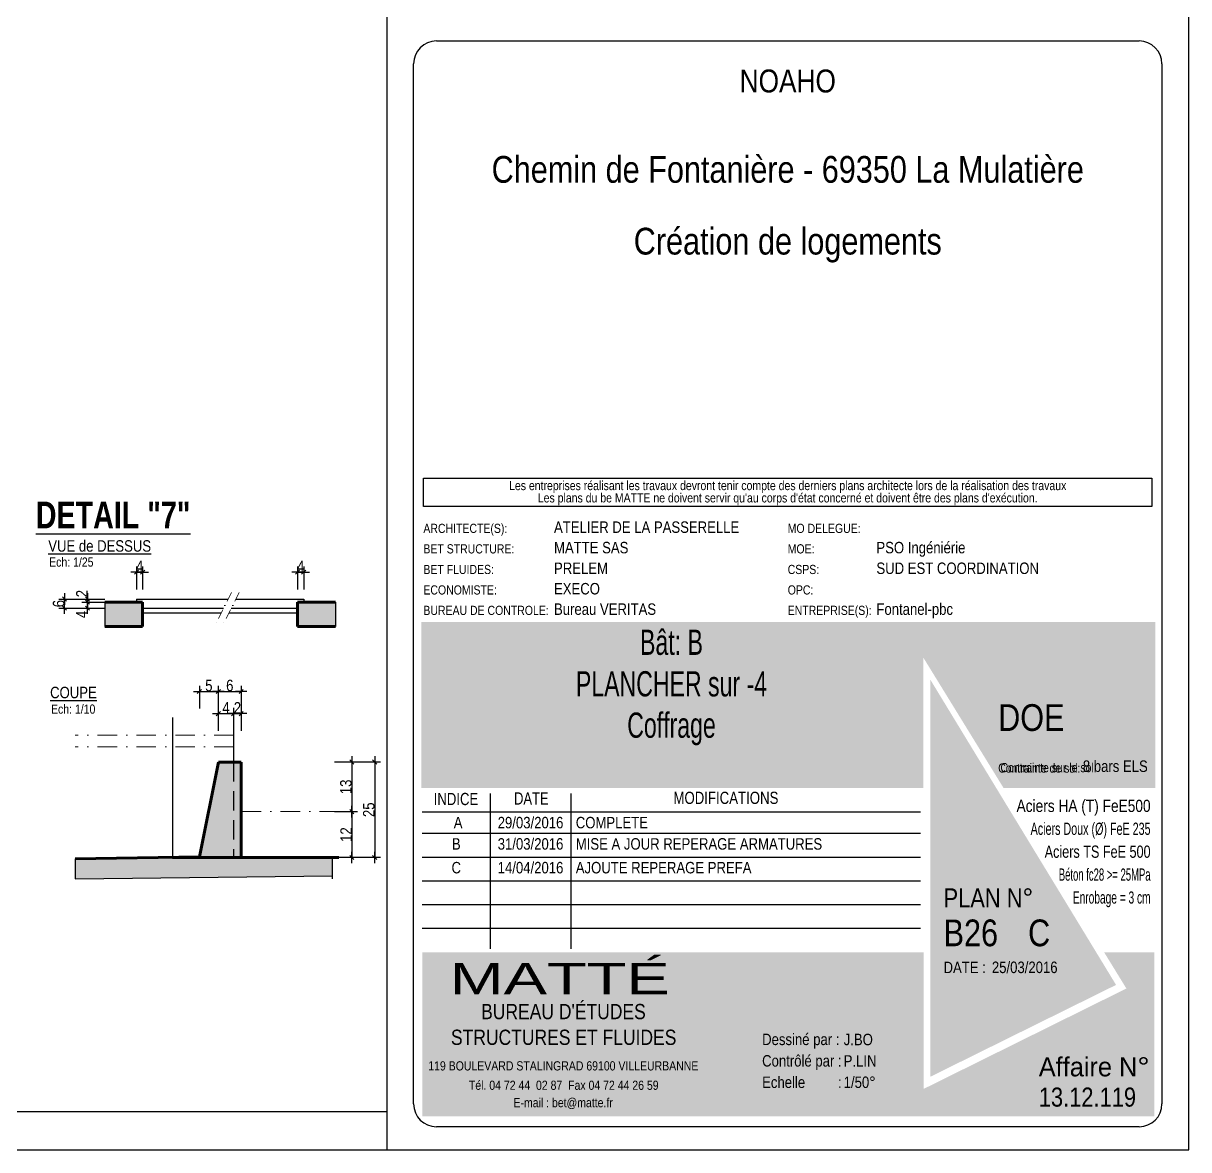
# Model space of a CAD drawing. Header units: millimetres. Extents: x 0 to 26991, y -21919 to -4.
# Drawn here: x 25464 to 26991, y -21919 to -20444 of the extents above; entities that cross this region are included whole.
import ezdxf
from ezdxf.enums import TextEntityAlignment as Align

# ---------------------------------------------------------------- set-up
doc = ezdxf.new("R2010")
doc.units = ezdxf.units.MM
doc.linetypes.add('CACHEX2', pattern=[19.05, 12.7, -6.35])
doc.linetypes.add('TIRETPTX2', pattern=[50.8, 25.4, -12.7, 0, -12.7])
for name, color, linetype in [('01-cartouche', 7, 'Continuous'), ('01-cartouche-cage A', 7, 'Continuous'), ('01_cote_gen', 4, 'Continuous'), ('01_linteaux', 2, 'Continuous'), ('01_poch_BN', 9, 'Continuous'), ('01_poch_murs', 253, 'Continuous'), ('01_texte', 230, 'Continuous'), ('AA_COTES', 2, 'Continuous')]:
    doc.layers.add(name, color=color, linetype=linetype)
doc.layers.add('01_murs_coup', color=5, linetype='Continuous', lineweight=60)
doc.layers.add('01_tram_axes', color=2, linetype='TIRETPTX2', lineweight=9)
doc.styles.add('ARIAL NA', font='ARIALN.TTF')
doc.styles.add('cartouche', font='ARIALN.TTF', dxfattribs={"width": 0.01})
doc.styles.add('impact', font='impact.ttf')
doc.styles.add('STYLE2', font='ARIALN.TTF')
doc.styles.add('stylemattecart', font='ARIALN.TTF')
doc.dimstyles.new('JB10', dxfattribs={"dimscale": 0.1, "dimtxt": 150, "dimasz": 15, "dimexe": 0.1, "dimexo": 0.1, "dimgap": 0.09, "dimtad": 1, "dimdec": 1, "dimlfac": 0.2, "dimdsep": 46, "dimtxsty": 'STYLE2', "dimblk1": 'BOND_G', "dimblk2": 'BOND_D', "dimsah": 1, "dimcen": 1.5, "dimdle": 0.01, "dimse1": 1, "dimse2": 1, "dimclrd": 4, "dimclre": 2, "dimclrt": 6, "dimazin": 2, "dimtfac": 2.333333, "dimtdec": 1, "dimtix": 1, "dimtmove": 2, "dimatfit": 3, "dimldrblk": 'BOND_G', "dimfxl": 1, "dimtolj": 1, "dimtzin": 0, "dimarcsym": 0})
doc.dimstyles.new('JB25', dxfattribs={"dimscale": 0.1, "dimtxt": 150, "dimasz": 15, "dimexe": 0.1, "dimexo": 0.1, "dimgap": 0.09, "dimtad": 1, "dimdec": 1, "dimlfac": 0.5, "dimdsep": 46, "dimtxsty": 'STYLE2', "dimblk1": 'BOND_G', "dimblk2": 'BOND_D', "dimsah": 1, "dimcen": 1.5, "dimdle": 0.01, "dimse1": 1, "dimse2": 1, "dimclrd": 4, "dimclre": 2, "dimclrt": 6, "dimazin": 2, "dimtfac": 2.333333, "dimtdec": 1, "dimtix": 1, "dimtmove": 2, "dimatfit": 3, "dimldrblk": 'BOND_G', "dimfxl": 1, "dimtolj": 1, "dimtzin": 0, "dimarcsym": 0})

# ---------------------------------------------------------------- blocks, each defined once
blk = doc.blocks.new('cartstruc')
at = {"layer": '01-cartouche-cage A', "linetype": 'Continuous'}
h = blk.add_hatch(color=9, dxfattribs=at)
h.dxf.hatch_style = 2
h.paths.add_polyline_path([(-43.6, 691.3), (-1004.8, 691.3), (-1004.8, 473.8), (-347.3, 473.8), (-347.3, 644.1), (-242.5, 473.8), (-43.6, 473.8)])
h.paths.add_polyline_path([(-951, 670.1), (-407.9, 670.1), (-407.9, 498.5), (-951, 498.5)], flags=24)
h.paths.add_polyline_path([(-223.9, 590.8), (-105, 590.8), (-105, 608.8), (-223.9, 608.8)], flags=24)
h.paths.add_polyline_path([(-224.7, 609.7), (-105.7, 609.7), (-105.7, 627.7), (-224.7, 627.7)], flags=24)
h.paths.add_polyline_path([(-226.3, 624.9), (-64.8, 624.9), (-64.8, 652.4), (-226.3, 652.4)], flags=24)
h.paths.add_polyline_path([(-226.3, 646.9), (-85, 646.9), (-85, 674.3), (-226.3, 674.3)], flags=24)
h = blk.add_hatch(color=1, dxfattribs=at)
h.dxf.hatch_style = 2
h.paths.add_polyline_path([(-338.4, 615.7), (-338.4, 95.5), (-95.1, 215.8)])
h.paths.add_polyline_path([(-318.9, 264.4), (-190.8, 265.4), (-191.1, 303.5), (-319.2, 302.5)], flags=24)
h.paths.add_polyline_path([(-326.5, 202.5), (-70.2, 203.9), (-70.5, 265.1), (-326.9, 263.8)], flags=9)
h = blk.add_hatch(color=8, dxfattribs=at)
h.dxf.hatch_style = 2
h.paths.add_polyline_path([(-45, 258.5), (-110.7, 258.5), (-81.6, 211.1), (-347.1, 79.6), (-347.1, 258.5), (-1003.4, 258.5), (-1003.4, 43.7), (-45, 43.7)])
h.paths.add_polyline_path([(-202.1, 89.1), (-60, 89.1), (-60, 127.9), (-202.1, 127.9)], flags=24)
h.paths.add_polyline_path([(-999.3, 201), (-637.8, 201), (-637.8, 47), (-999.3, 47)], flags=24)
h.paths.add_polyline_path([(-978.3, 193.3), (-435, 193.3), (-435, 254.8), (-978.3, 254.8)], flags=24)
h.paths.add_polyline_path([(-559.9, 135.5), (-504.8, 135.5), (-504.8, 166.4), (-559.9, 166.4)], flags=24)
h.paths.add_polyline_path([(-203.2, 50.3), (-56.6, 50.3), (-56.6, 88.6), (-203.2, 88.6)], flags=24)
h.paths.add_polyline_path([(-457.1, 55), (-402.4, 55), (-402.4, 85.9), (-457.1, 85.9)], flags=24)
h.paths.add_polyline_path([(-458.8, 92.7), (-404.1, 92.7), (-404.1, 123.6), (-458.8, 123.6)], flags=24)
h.paths.add_polyline_path([(-557.8, 55.3), (-498.9, 55.3), (-498.9, 86.2), (-557.8, 86.2)], flags=24)
h.paths.add_polyline_path([(-550.6, 93.7), (-498.3, 93.7), (-498.3, 124.6), (-550.6, 124.6)], flags=24)
h.paths.add_polyline_path([(-459.9, 172.5), (-408.3, 172.5), (-408.3, 203.4), (-459.9, 203.4)], flags=24)
h.paths.add_polyline_path([(-547.6, 175), (-500.7, 175), (-500.7, 205.9), (-547.6, 205.9)], flags=24)
h.paths.add_polyline_path([(-562.3, 213.8), (-499.3, 213.8), (-499.3, 244.7), (-562.3, 244.7)], flags=8)
h.paths.add_polyline_path([(-458.6, 213), (-411.3, 213), (-411.3, 243.9), (-458.6, 243.9)], flags=24)
h.paths.add_polyline_path([(-457.7, 133.4), (-405.4, 133.4), (-405.4, 164.4), (-457.7, 164.4)], flags=24)
for p, q in [((-1050, 1485), (-1050, 0)), ((0, 0), (0, 1485)), ((-1050, 0), (0, 0))]:
    blk.add_line(p, q, dxfattribs=at)
at = {"layer": '01-cartouche-cage A', "color": 7, "linetype": 'Continuous'}
for p, q in [((-985, 1452), (-65, 1452)), ((-1015, 60), (-1015, 1422)), ((-35, 1422), (-35, 292.1)), ((-35, 292.1), (-35, 60)), ((-65, 30), (-985, 30))]:
    blk.add_line(p, q, dxfattribs=at)
at = {"layer": '01-cartouche-cage A', "color": 7}
for p, q in [((-1002.2, 879.3), (-48.1, 879.3)), ((-1002.2, 842.3), (-1002.2, 879.3)), ((-48.1, 879.3), (-48.1, 842.3)), ((-48.1, 842.3), (-1002.2, 842.3))]:
    blk.add_line(p, q, dxfattribs=at)
at = {"layer": '01-cartouche-cage A', "color": 8}
for p, q in [((-914.7, 466.6), (-914.7, 263.2)), ((-809.1, 466.6), (-809.1, 263.2)), ((-1003.6, 442.3), (-351, 442.3)), ((-1003.6, 414.4), (-351, 414.4)), ((-1003.6, 383.3), (-351, 383.3)), ((-1003.6, 352.2), (-351, 352.2)), ((-1003.6, 321.1), (-351, 321.1)), ((-1003.6, 290), (-351, 290))]:
    blk.add_line(p, q, dxfattribs=at)
at = {"layer": '01-cartouche-cage A', "color": 7, "linetype": 'Continuous'}
for centre, start, end in [((-985, 1422), 90, 180), ((-65, 1422), 0, 90), ((-985, 60), 180, 270), ((-65, 60), 270, 0)]:
    blk.add_arc(centre, 30, start, end, dxfattribs=at)
at = {"layer": '01-cartouche-cage A', "color": 7, "style": 'stylemattecart'}
for s, p in [('Les entreprises réalisant les travaux devront tenir compte des derniers plans architecte lors de la réalisation des travaux', (-525.1, 869.8)), ("Les plans du be MATTE ne doivent servir qu'au corps d'état concerné et doivent être des plans d'exécution.", (-525.1, 853.7))]:
    blk.add_text(s, height=12, dxfattribs=at).set_placement(p, align=Align.MIDDLE_CENTER)
at = {"layer": '01-cartouche-cage A', "color": 8, "style": 'cartouche'}
for s, p in [('ARCHITECTE(S):', (-1002.2, 807.7)), ('MO DELEGUE:', (-525.1, 807.7)), ('BET STRUCTURE:', (-1002.2, 780.9)), ('MOE:', (-525.1, 780.9)), ('BET FLUIDES:', (-1002.2, 753.9)), ('CSPS:', (-525.1, 753.9)), ('ECONOMISTE:', (-1002.2, 727.1)), ('OPC:', (-525.1, 727.1)), ('BUREAU DE CONTROLE:', (-1002.2, 700.3)), ('ENTREPRISE(S):', (-525.1, 700.3))]:
    blk.add_text(s, height=12, dxfattribs=at).set_placement(p)
at = {"layer": '01-cartouche-cage A', "color": 7, "style": 'stylemattecart'}
for s, height, p in [('Contrainte de sol:', 12, (-249.5, 493.8)), ('Contrainte sur le sol:', 12, (-246.5, 494.4)), ('Dessiné par :', 15, (-558.6, 137)), ('Contrôlé par :', 15, (-558.6, 108.9)), ('119 BOULEVARD STALINGRAD 69100 VILLEURBANNE', 12, (-995.8, 103.8)), ('Echelle         :', 15, (-558.6, 80.8)), ('Tél. 04 72 44  02 87  Fax 04 72 44 26 59', 12, (-942.6, 78.4)), ('E-mail : bet@matte.fr', 12, (-884.2, 55.6))]:
    blk.add_text(s, height=height, dxfattribs=at).set_placement(p)
for s, height, width, p, p2 in [('INDICE', 16, 0.941138, (-988.7, 451.3), (-930.3, 451.3)), ('DATE', 16, 0.922192, (-883.4, 452), (-838.3, 452)), ('MODIFICATIONS', 16, 0.943218, (-674.7, 452.8), (-537.3, 452.8)), ('Aciers HA (T) FeE500', 16, 0.978863, (-225.4, 442.3), (-49.9, 442.3)), ('Aciers Doux (Ø) FeE 235', 16, 0.76709, (-207, 412.3), (-49.9, 412.3)), ('Aciers TS FeE 500', 16, 0.901377, (-188.6, 382.3), (-49.9, 382.3)), ('Béton fc28 >= 25MPa', 16, 0.678142, (-170.1, 352.3), (-49.9, 352.3)), ('Enrobage = 3 cm', 16, 0.726904, (-151.7, 322.3), (-49.9, 322.3)), ('Affaire N°', 25, 1.15762, (-196.3, 96), (-51.1, 96))]:
    blk.add_text(s, height=height, dxfattribs=dict(at, width=width)).set_placement(p, p2, align=Align.FIT)
at = {"layer": '01-cartouche-cage A', "color": 255, "style": 'stylemattecart'}
for s, height, p in [('PLAN N°', 25, (-321, 317.2)), ('DATE :', 15, (-321, 231.2)), ("BUREAU D'ÉTUDES", 20, (-926.6, 170.9)), ('STRUCTURES ET FLUIDES', 20, (-966.1, 137.2))]:
    blk.add_text(s, height=height, dxfattribs=at).set_placement(p)
at = {"layer": '01-cartouche-cage A', "color": 255, "style": 'stylemattecart', "width": 1.812358}
blk.add_text('MATTÉ', height=41, dxfattribs=at).set_placement((-968, 203.6), (-679.6, 203.6), align=Align.FIT)
at = {"layer": '01-cartouche-cage A', "color": 7, "style": 'stylemattecart'}
for tag, height, p in [('NOMCLIENT', 30, (-525, 1399.6)), ('ADRESSE1CLIENT', 25, (-525, 1326.7)), ('ADRESSE2CLIENT', 25, (-525, 1283.9)), ('NOMAFFAIRE1', 45, (-525.1, 1189.8)), ('NOMAFFAIRE2', 45, (-525.1, 1110.4)), ('NOMAFFAIRE3', 45, (-525.1, 1031.7)), ('ADRESSE1AFFAIRE', 20, (-525.1, 943.3)), ('ADRESSE2AFFAIRE', 20, (-525.1, 909.2)), ('INDICE-A', 15, (-959.1, 428.4)), ('DATE-A', 15, (-861.9, 428.4)), ('INDICE-B', 15, (-959.1, 400.5)), ('DATE-B', 15, (-861.9, 400.5)), ('INDICE-C', 15, (-959.1, 369.4)), ('DATE-C', 15, (-861.9, 369.4)), ('INDICE-D', 15, (-959.1, 338.3)), ('DATE-D', 15, (-861.9, 338.3)), ('INDICE-E', 15, (-959.1, 307.2)), ('DATE-E', 15, (-861.9, 307.2)), ('INDICE-F', 15, (-959.1, 276.1)), ('DATE-F', 15, (-861.9, 276.1))]:
    blk.add_attdef(tag, text='', height=height, dxfattribs=at).set_placement(p, align=Align.MIDDLE_CENTER)
for tag, height, p in [('NOMARCHI', 15, (-831.1, 803.3)), ('MODEL', 15, (-408.9, 803.3)), ('BETSTRUCTURE', 15, (-831.1, 776.5)), ('MOE', 15, (-408.9, 776.5)), ('BETFLUIDES', 15, (-831.1, 749.5)), ('CSPS', 15, (-408.9, 749.5)), ('ECONOMISTE', 15, (-831.1, 722.7)), ('OPC', 15, (-408.9, 722.7)), ('BDC', 15, (-831.1, 695.9)), ('NOMENTREPRISE', 15, (-408.9, 695.9)), ('NUMBAT', 27, (-249.5, 614.7)), ('PHASE', 35, (-249.5, 537.9)), ('CONT-SOL', 12, (-138.6, 490.2)), ('NOMDESS', 15, (-451.8, 132.3)), ('NOMING', 15, (-451.8, 104.3)), ('ECH', 15, (-451.8, 76.3)), ('NUMAFF', 25, (-196.3, 48.9))]:
    blk.add_attdef(tag, text='', height=height, dxfattribs=at).set_placement(p, align=Align.BOTTOM_LEFT)
at = {"layer": '01-cartouche-cage A', "color": 7, "style": 'stylemattecart', "width": 0.8}
for tag, p in [('TITRTEPLAN1', (-677.3, 664.6)), ('TITRTEPLAN2', (-677.3, 610.2)), ('TITRTEPLAN3', (-677.3, 556)), ('TITRTEPLAN4', (-677.3, 501.4))]:
    blk.add_attdef(tag, text='', height=33, dxfattribs=at).set_placement(p, align=Align.MIDDLE_CENTER)
at = {"layer": '01-cartouche-cage A', "color": 7, "style": 'stylemattecart'}
for tag, p in [('MODIF-A', (-802.6, 428.4)), ('MODIF-B', (-802.6, 400.5)), ('MODIF-C', (-802.6, 369.4)), ('MODIF-D', (-802.6, 338.3)), ('MODIF-E', (-802.6, 307.2)), ('MODIF-F', (-802.6, 276.1))]:
    blk.add_attdef(tag, text='', height=15, dxfattribs=at).set_placement(p, align=Align.MIDDLE_LEFT)
at = {"layer": '01-cartouche-cage A', "color": 255, "style": 'stylemattecart'}
for tag, height, p in [('N°P', 35, (-321, 256)), ('IP', 35, (-210.3, 256)), ('DATEPLAN', 15, (-257.7, 226.8))]:
    blk.add_attdef(tag, text='', height=height, dxfattribs=at).set_placement(p, align=Align.BOTTOM_LEFT)
blk = doc.blocks.new('BOND_G')
at = {"layer": 'AA_COTES', "color": 0}
for p, q in [((0, -5), (0, 15)), ((5, 0), (-5, 0)), ((1.8, 1.8), (-1.8, -1.8))]:
    blk.add_line(p, q, dxfattribs=at)
blk = doc.blocks.new('BOND_D')
at = {"layer": 'AA_COTES', "color": 0}
for p, q in [((5, 0), (-5, 0)), ((-1.8, -1.8), (1.8, 1.8)), ((0, 5), (0, -15))]:
    blk.add_line(p, q, dxfattribs=at)
blk = doc.blocks.new('*D3630')
at = {"layer": '01_cote_gen', "color": 4, "lineweight": -2, "transparency": 16777216}
blk.add_line((25721.3, -21318.8), (25748.3, -21318.8), dxfattribs=at)
at = {"layer": 'Defpoints', "color": 0, "transparency": 16777216}
for p in [(25749.8, -21318.8), (25719.8, -21411.3), (25749.8, -21411.3)]:
    blk.add_point(p, dxfattribs=at)
at = {"layer": '01_cote_gen', "color": 4, "lineweight": -2, "transparency": 16777216, "xscale": 1.5, "yscale": 1.5, "zscale": 1.5, "rotation": 180}
blk.add_blockref('BOND_G', (25719.8, -21318.8), dxfattribs=at)
at = {"layer": '01_cote_gen', "color": 4, "lineweight": -2, "transparency": 16777216, "xscale": 1.5, "yscale": 1.5, "zscale": 1.5}
blk.add_blockref('BOND_D', (25749.8, -21318.8), dxfattribs=at)
at = {"layer": '01_cote_gen', "color": 6, "transparency": 16777216, "insert": (25734.8, -21311.1), "char_height": 15, "attachment_point": 5, "style": 'STYLE2'}
blk.add_mtext('\\A1;6', dxfattribs=at)
blk = doc.blocks.new('*D3631')
at = {"layer": '01_cote_gen', "color": 4, "lineweight": -2, "transparency": 16777216}
blk.add_line((25721.3, -21347.9), (25738.3, -21347.9), dxfattribs=at)
at = {"layer": 'Defpoints', "color": 0, "transparency": 16777216}
for p in [(25719.8, -21341.3), (25739.8, -21347.9), (25739.8, -21352.9)]:
    blk.add_point(p, dxfattribs=at)
at = {"layer": '01_cote_gen', "color": 4, "lineweight": -2, "transparency": 16777216, "xscale": 1.5, "yscale": 1.5, "zscale": 1.5, "rotation": 180}
blk.add_blockref('BOND_G', (25719.8, -21347.9), dxfattribs=at)
at = {"layer": '01_cote_gen', "color": 4, "lineweight": -2, "transparency": 16777216, "xscale": 1.5, "yscale": 1.5, "zscale": 1.5}
blk.add_blockref('BOND_D', (25739.8, -21347.9), dxfattribs=at)
at = {"layer": '01_cote_gen', "color": 6, "transparency": 16777216, "insert": (25729.8, -21340.3), "char_height": 15, "attachment_point": 5, "style": 'STYLE2'}
blk.add_mtext('\\A1;4', dxfattribs=at)
blk = doc.blocks.new('*D3626')
at = {"layer": '01_cote_gen', "color": 4, "lineweight": -2, "transparency": 16777216}
blk.add_line((25741.3, -21347.9), (25748.3, -21347.9), dxfattribs=at)
at = {"layer": 'Defpoints', "color": 0, "transparency": 16777216}
for p in [(25749.8, -21344), (25749.8, -21347.9), (25739.8, -21358)]:
    blk.add_point(p, dxfattribs=at)
at = {"layer": '01_cote_gen', "color": 4, "lineweight": -2, "transparency": 16777216, "xscale": 1.5, "yscale": 1.5, "zscale": 1.5, "rotation": 180}
blk.add_blockref('BOND_G', (25739.8, -21347.9), dxfattribs=at)
at = {"layer": '01_cote_gen', "color": 4, "lineweight": -2, "transparency": 16777216, "xscale": 1.5, "yscale": 1.5, "zscale": 1.5}
blk.add_blockref('BOND_D', (25749.8, -21347.9), dxfattribs=at)
at = {"layer": '01_cote_gen', "color": 6, "transparency": 16777216, "insert": (25744.8, -21340.3), "char_height": 15, "attachment_point": 5, "style": 'STYLE2'}
blk.add_mtext('\\A1;2', dxfattribs=at)
blk = doc.blocks.new('*D3632')
at = {"layer": '01_cote_gen', "color": 4, "lineweight": -2, "transparency": 16777216}
blk.add_line((25894.6, -21477.8), (25894.6, -21534.8), dxfattribs=at)
at = {"layer": 'Defpoints', "color": 0, "transparency": 16777216}
for p in [(25749.8, -21476.3), (25768.7, -21536.3), (25894.6, -21536.3)]:
    blk.add_point(p, dxfattribs=at)
at = {"layer": '01_cote_gen', "color": 4, "lineweight": -2, "transparency": 16777216, "xscale": 1.5, "yscale": 1.5, "zscale": 1.5}
for name, p, rotation in [('BOND_G', (25894.6, -21476.3), 90), ('BOND_D', (25894.6, -21536.3), 270)]:
    blk.add_blockref(name, p, dxfattribs=dict(at, rotation=rotation))
at = {"layer": '01_cote_gen', "color": 6, "transparency": 16777216, "insert": (25887.1, -21506.3), "char_height": 15, "attachment_point": 5, "rotation": 90, "style": 'STYLE2'}
blk.add_mtext('\\A1;12', dxfattribs=at)
blk = doc.blocks.new('*D3633')
at = {"layer": '01_cote_gen', "color": 4, "lineweight": -2, "transparency": 16777216}
blk.add_line((25696.5, -21318.8), (25718.3, -21318.8), dxfattribs=at)
at = {"layer": 'Defpoints', "color": 0, "transparency": 16777216}
for p in [(25719.8, -21318.8), (25719.8, -21411.3), (25695, -21535.6)]:
    blk.add_point(p, dxfattribs=at)
at = {"layer": '01_cote_gen', "color": 4, "lineweight": -2, "transparency": 16777216, "xscale": 1.5, "yscale": 1.5, "zscale": 1.5, "rotation": 180}
blk.add_blockref('BOND_G', (25695, -21318.8), dxfattribs=at)
at = {"layer": '01_cote_gen', "color": 4, "lineweight": -2, "transparency": 16777216, "xscale": 1.5, "yscale": 1.5, "zscale": 1.5}
blk.add_blockref('BOND_D', (25719.8, -21318.8), dxfattribs=at)
at = {"layer": '01_cote_gen', "color": 6, "transparency": 16777216, "insert": (25707.4, -21311.2), "char_height": 15, "attachment_point": 5, "style": 'STYLE2'}
blk.add_mtext('\\A1;5', dxfattribs=at)
blk = doc.blocks.new('*D3634')
at = {"layer": '01_cote_gen', "color": 4, "lineweight": -2, "transparency": 16777216}
blk.add_line((25548.6, -21208.3), (25548.6, -21203.3), dxfattribs=at)
at = {"layer": 'Defpoints', "color": 0, "transparency": 16777216}
for p in [(25548.6, -21201.8), (25620.7, -21201.8), (25636.5, -21209.8)]:
    blk.add_point(p, dxfattribs=at)
at = {"layer": '01_cote_gen', "color": 4, "lineweight": -2, "transparency": 16777216, "xscale": 1.5, "yscale": 1.5, "zscale": 1.5}
for name, p, rotation in [('BOND_D', (25548.6, -21201.8), 90), ('BOND_G', (25548.6, -21209.8), 270)]:
    blk.add_blockref(name, p, dxfattribs=dict(at, rotation=rotation))
at = {"layer": '01_cote_gen', "color": 6, "transparency": 16777216, "insert": (25541.1, -21218), "char_height": 15, "attachment_point": 5, "rotation": 90, "style": 'STYLE2'}
blk.add_mtext('\\A1;4', dxfattribs=at)
blk = doc.blocks.new('*D3627')
at = {"layer": '01_cote_gen', "color": 4, "lineweight": -2, "transparency": 16777216}
blk.add_line((25518.4, -21208.3), (25518.4, -21199.3), dxfattribs=at)
at = {"layer": 'Defpoints', "color": 0, "transparency": 16777216}
for p in [(25518.4, -21197.8), (25560.3, -21209.8), (25561.1, -21197.8)]:
    blk.add_point(p, dxfattribs=at)
at = {"layer": '01_cote_gen', "color": 4, "lineweight": -2, "transparency": 16777216, "xscale": 1.5, "yscale": 1.5, "zscale": 1.5}
for name, p, rotation in [('BOND_D', (25518.4, -21197.8), 90), ('BOND_G', (25518.4, -21209.8), 270)]:
    blk.add_blockref(name, p, dxfattribs=dict(at, rotation=rotation))
at = {"layer": '01_cote_gen', "color": 6, "transparency": 16777216, "insert": (25510.7, -21203.8), "char_height": 15, "attachment_point": 5, "rotation": 90, "style": 'STYLE2'}
blk.add_mtext('\\A1;6', dxfattribs=at)
blk = doc.blocks.new('*D3628')
at = {"layer": '01_cote_gen', "color": 4, "lineweight": -2, "transparency": 16777216}
blk.add_line((25548.6, -21200.3), (25548.6, -21199.3), dxfattribs=at)
at = {"layer": 'Defpoints', "color": 0, "transparency": 16777216}
for p in [(25540.9, -21197.8), (25541.1, -21201.8), (25548.6, -21197.8)]:
    blk.add_point(p, dxfattribs=at)
at = {"layer": '01_cote_gen', "color": 4, "lineweight": -2, "transparency": 16777216, "xscale": 1.5, "yscale": 1.5, "zscale": 1.5}
for name, p, rotation in [('BOND_D', (25548.6, -21197.8), 90), ('BOND_G', (25548.6, -21201.8), 270)]:
    blk.add_blockref(name, p, dxfattribs=dict(at, rotation=rotation))
at = {"layer": '01_cote_gen', "color": 6, "transparency": 16777216, "insert": (25541.1, -21190.7), "char_height": 15, "attachment_point": 5, "rotation": 90, "style": 'STYLE2'}
blk.add_mtext('\\A1;2', dxfattribs=at)
blk = doc.blocks.new('*D3635')
at = {"layer": '01_cote_gen', "color": 4, "lineweight": -2, "transparency": 16777216}
for p, q in [((25611.2, -21162.7), (25609.7, -21162.7)), ((25620.7, -21162.7), (25612.7, -21162.7)), ((25622.2, -21162.7), (25623.7, -21162.7))]:
    blk.add_line(p, q, dxfattribs=at)
at = {"layer": 'Defpoints', "color": 0, "transparency": 16777216}
for p in [(25612.7, -21162.7), (25612.7, -21197.8), (25620.7, -21201.8)]:
    blk.add_point(p, dxfattribs=at)
at = {"layer": '01_cote_gen', "color": 4, "lineweight": -2, "transparency": 16777216, "xscale": 1.5, "yscale": 1.5, "zscale": 1.5}
blk.add_blockref('BOND_D', (25612.7, -21162.7), dxfattribs=at)
at = {"layer": '01_cote_gen', "color": 4, "lineweight": -2, "transparency": 16777216, "xscale": 1.5, "yscale": 1.5, "zscale": 1.5, "rotation": 180}
blk.add_blockref('BOND_G', (25620.7, -21162.7), dxfattribs=at)
at = {"layer": '01_cote_gen', "color": 6, "transparency": 16777216, "insert": (25616.7, -21155.2), "char_height": 15, "attachment_point": 5, "style": 'STYLE2'}
blk.add_mtext('\\A1;4', dxfattribs=at)
blk = doc.blocks.new('*D3636')
at = {"layer": '01_cote_gen', "color": 4, "lineweight": -2, "transparency": 16777216}
for p, q in [((25822.1, -21162.7), (25820.6, -21162.7)), ((25831.6, -21162.7), (25823.6, -21162.7)), ((25833.1, -21162.7), (25834.6, -21162.7))]:
    blk.add_line(p, q, dxfattribs=at)
at = {"layer": 'Defpoints', "color": 0, "transparency": 16777216}
for p in [(25823.6, -21162.7), (25823.6, -21201.8), (25831.6, -21201.8)]:
    blk.add_point(p, dxfattribs=at)
at = {"layer": '01_cote_gen', "color": 4, "lineweight": -2, "transparency": 16777216, "xscale": 1.5, "yscale": 1.5, "zscale": 1.5}
blk.add_blockref('BOND_D', (25823.6, -21162.7), dxfattribs=at)
at = {"layer": '01_cote_gen', "color": 4, "lineweight": -2, "transparency": 16777216, "xscale": 1.5, "yscale": 1.5, "zscale": 1.5, "rotation": 180}
blk.add_blockref('BOND_G', (25831.6, -21162.7), dxfattribs=at)
at = {"layer": '01_cote_gen', "color": 6, "transparency": 16777216, "insert": (25827.6, -21155.2), "char_height": 15, "attachment_point": 5, "style": 'STYLE2'}
blk.add_mtext('\\A1;4', dxfattribs=at)
blk = doc.blocks.new('*D3637')
at = {"layer": '01_cote_gen', "color": 4, "lineweight": -2, "transparency": 16777216}
blk.add_line((25894.6, -21412.8), (25894.6, -21474.8), dxfattribs=at)
at = {"layer": 'Defpoints', "color": 0, "transparency": 16777216}
for p in [(25749.8, -21411.3), (25786.4, -21476.3), (25894.6, -21476.3)]:
    blk.add_point(p, dxfattribs=at)
at = {"layer": '01_cote_gen', "color": 4, "lineweight": -2, "transparency": 16777216, "xscale": 1.5, "yscale": 1.5, "zscale": 1.5}
for name, p, rotation in [('BOND_G', (25894.6, -21411.3), 90), ('BOND_D', (25894.6, -21476.3), 270)]:
    blk.add_blockref(name, p, dxfattribs=dict(at, rotation=rotation))
at = {"layer": '01_cote_gen', "color": 6, "transparency": 16777216, "insert": (25886.9, -21443.8), "char_height": 15, "attachment_point": 5, "rotation": 90, "style": 'STYLE2'}
blk.add_mtext('\\A1;13', dxfattribs=at)
blk = doc.blocks.new('*D3629')
at = {"layer": '01_cote_gen', "color": 4, "lineweight": -2, "transparency": 16777216}
blk.add_line((25924.6, -21412.8), (25924.6, -21534.8), dxfattribs=at)
at = {"layer": 'Defpoints', "color": 0, "transparency": 16777216}
for p in [(25902.1, -21411.3), (25902.1, -21536.3), (25924.6, -21536.3)]:
    blk.add_point(p, dxfattribs=at)
at = {"layer": '01_cote_gen', "color": 4, "lineweight": -2, "transparency": 16777216, "xscale": 1.5, "yscale": 1.5, "zscale": 1.5}
for name, p, rotation in [('BOND_G', (25924.6, -21411.3), 90), ('BOND_D', (25924.6, -21536.3), 270)]:
    blk.add_blockref(name, p, dxfattribs=dict(at, rotation=rotation))
at = {"layer": '01_cote_gen', "color": 6, "transparency": 16777216, "insert": (25916.9, -21473.8), "char_height": 15, "attachment_point": 5, "rotation": 90, "style": 'STYLE2'}
blk.add_mtext('\\A1;25', dxfattribs=at)

msp = doc.modelspace()

# ---------------------------------------------------------------- hatches: boundary and pattern name
at = {"layer": '01_poch_BN'}
h = msp.add_hatch(color=256, dxfattribs=at)
h.dxf.hatch_style = 1
h.paths.add_polyline_path([(25620.69, -21201.78), (25571.17, -21201.78), (25571.17, -21233.78), (25620.69, -21233.78)])
h.paths.add_polyline_path([(25873.09, -21201.78), (25823.57, -21201.78), (25823.57, -21233.78), (25873.09, -21233.78)])
at = {"layer": '01_poch_BN', "ltscale": 0.1}
h = msp.add_hatch(color=256, dxfattribs=at)
h.dxf.hatch_style = 1
h.paths.add_polyline_path([(25739.84, -21411.25), (25719.84, -21411.25), (25694.98, -21535.55), (25659.84, -21536.11), (25659.84, -21536.25), (25739.84, -21536.25)])
h.paths.add_polyline_path([(25749.84, -21411.25), (25739.84, -21411.25), (25739.84, -21536.25), (25749.84, -21536.25)])
h.paths.add_polyline_path([(25869.46, -21536.25), (25749.84, -21536.25), (25739.84, -21536.25), (25659.84, -21536.25), (25659.84, -21536.11), (25532.48, -21538.13), (25532.48, -21564.03), (25869.46, -21560.27)])

# ---------------------------------------------------------------- linework, layer by layer
at = {"layer": '01_cote_gen', "color": 5, "ltscale": 0.1}
msp.add_line((21100.52, -21868.97), (25940.52, -21868.97), dxfattribs=at)
at = {"layer": '01_cote_gen', "ltscale": 0.1}
msp.add_line((21050.52, -21918.97), (25940.52, -21918.97), dxfattribs=at)
at = {"layer": '01_linteaux'}
for p, q in [((25612.69, -21197.78), (25732.63, -21197.78)), ((25612.69, -21197.78), (25612.69, -21201.78)), ((25620.69, -21209.78), (25726.57, -21209.78)), ((25736.71, -21209.78), (25823.57, -21209.78)), ((25742.78, -21197.78), (25831.57, -21197.78)), ((25831.57, -21197.78), (25831.57, -21201.78)), ((25620.69, -21215.78), (25723.53, -21215.78)), ((25733.68, -21215.78), (25823.57, -21215.78)), ((25659.84, -21352.89), (25659.84, -21536.25)), ((25739.84, -21352.89), (25739.84, -21411.25)), ((25749.84, -21536.25), (25739.84, -21536.25))]:
    msp.add_line(p, q, dxfattribs=at)
at = {"layer": '01_linteaux', "linetype": 'CACHEX2', "ltscale": 2}
msp.add_line((25739.84, -21411.25), (25739.84, -21536.25), dxfattribs=at)
at = {"layer": '01_murs_coup'}
for p, q in [((25620.69, -21201.78), (25571.17, -21201.78)), ((25620.69, -21201.78), (25620.69, -21233.78)), ((25823.57, -21201.78), (25823.57, -21233.78)), ((25873.09, -21201.78), (25823.57, -21201.78)), ((25620.69, -21233.78), (25571.17, -21233.78)), ((25873.09, -21233.78), (25823.57, -21233.78)), ((25719.84, -21411.25), (25694.98, -21535.55)), ((25749.84, -21411.25), (25719.84, -21411.25)), ((25749.84, -21411.25), (25749.84, -21536.25)), ((25694.98, -21535.55), (25532.48, -21538.13)), ((25877.65, -21536.25), (25659.84, -21536.25)), ((25877.65, -21536.25), (25749.84, -21536.25))]:
    msp.add_line(p, q, dxfattribs=at)
at = {"layer": '01_poch_BN'}
for p, q in [((25873.09, -21201.78), (25873.09, -21233.78)), ((25532.48, -21538.13), (25532.48, -21564.03)), ((25869.46, -21564.03), (25869.46, -21536.25))]:
    msp.add_line(p, q, dxfattribs=at)
at = {"layer": '01_poch_BN', "ltscale": 0.1}
msp.add_line((25532.48, -21564.03), (25869.46, -21560.27), dxfattribs=at)
at = {"layer": '01_poch_murs'}
msp.add_line((25571.17, -21201.78), (25571.17, -21233.78), dxfattribs=at)
at = {"layer": '01_tram_axes', "ltscale": 0.5}
for p, q in [((25737.05, -21189.06), (25715.71, -21231.26)), ((25747.19, -21189.06), (25725.85, -21231.26))]:
    msp.add_line(p, q, dxfattribs=at)
at = {"layer": '01_tram_axes'}
for p, q in [((25739.84, -21376.25), (25532.48, -21376.25)), ((25739.84, -21391.25), (25532.48, -21391.25)), ((25877.65, -21476.25), (25749.84, -21476.25))]:
    msp.add_line(p, q, dxfattribs=at)
at = {"layer": '01_tram_axes', "ltscale": 2}
msp.add_line((25739.84, -21376.25), (25739.84, -21391.25), dxfattribs=at)

# ---------------------------------------------------------------- block references
at = {"layer": '01-cartouche'}
ref = msp.add_blockref('cartstruc', (26990.52, -21918.97), dxfattribs=at)
ref.add_attrib('NOMCLIENT', 'NOAHO', dxfattribs={"color": 7, "height": 30, "style": 'stylemattecart'}).set_placement((26465.51, -20519.36), align=Align.MIDDLE_CENTER)
ref.add_attrib('ADRESSE2CLIENT', 'Chemin de Fontanière - 69350 La Mulatière', dxfattribs={"layer": '01-cartouche-cage A', "color": 7, "height": 35, "style": 'stylemattecart'}).set_placement((26465.49, -20635.11), align=Align.MIDDLE_CENTER)
ref.add_attrib('NOMAFFAIRE1', 'Création de logements', dxfattribs={"layer": '01-cartouche-cage A', "color": 7, "height": 35, "style": 'stylemattecart'}).set_placement((26465.47, -20729.13), align=Align.MIDDLE_CENTER)
ref.add_attrib('NOMARCHI', 'ATELIER DE LA PASSERELLE', dxfattribs={"layer": '01-cartouche-cage A', "color": 7, "height": 15, "style": 'stylemattecart'}).set_placement((26159.4, -21115.67), align=Align.BOTTOM_LEFT)
ref.add_attrib('BETSTRUCTURE', 'MATTE SAS', dxfattribs={"layer": '01-cartouche-cage A', "color": 7, "height": 15, "style": 'stylemattecart'}).set_placement((26159.4, -21142.44), align=Align.BOTTOM_LEFT)
ref.add_attrib('BETFLUIDES', 'PRELEM', dxfattribs={"layer": '01-cartouche-cage A', "color": 7, "height": 15, "style": 'stylemattecart'}).set_placement((26159.4, -21169.5), align=Align.BOTTOM_LEFT)
ref.add_attrib('ECONOMISTE', 'EXECO', dxfattribs={"layer": '01-cartouche-cage A', "color": 7, "height": 15, "style": 'stylemattecart'}).set_placement((26159.4, -21196.27), align=Align.BOTTOM_LEFT)
ref.add_attrib('BDC', 'Bureau VERITAS', dxfattribs={"layer": '01-cartouche-cage A', "color": 7, "height": 15, "style": 'stylemattecart'}).set_placement((26159.4, -21223.04), align=Align.BOTTOM_LEFT)
ref.add_attrib('MOE', 'PSO Ingéniérie', dxfattribs={"layer": '01-cartouche-cage A', "color": 7, "height": 15, "style": 'stylemattecart'}).set_placement((26581.59, -21142.44), align=Align.BOTTOM_LEFT)
ref.add_attrib('CSPS', 'SUD EST COORDINATION', dxfattribs={"layer": '01-cartouche-cage A', "color": 7, "height": 15, "style": 'stylemattecart'}).set_placement((26581.59, -21169.5), align=Align.BOTTOM_LEFT)
ref.add_attrib('NOMENTREPRISE', 'Fontanel-pbc', dxfattribs={"layer": '01-cartouche-cage A', "color": 7, "height": 15, "style": 'stylemattecart'}).set_placement((26581.59, -21223.04), align=Align.BOTTOM_LEFT)
ref.add_attrib('TITRTEPLAN1', 'Bât: B', dxfattribs={"layer": '01-cartouche-cage A', "color": 7, "height": 33, "style": 'stylemattecart', "width": 0.8}).set_placement((26313.24, -21254.42), align=Align.MIDDLE_CENTER)
ref.add_attrib('TITRTEPLAN2', 'PLANCHER sur -4', dxfattribs={"layer": '01-cartouche-cage A', "color": 7, "height": 33, "style": 'stylemattecart', "width": 0.8}).set_placement((26313.24, -21308.81), align=Align.MIDDLE_CENTER)
ref.add_attrib('TITRTEPLAN3', 'Coffrage', dxfattribs={"layer": '01-cartouche-cage A', "color": 7, "height": 33, "style": 'stylemattecart', "width": 0.8}).set_placement((26313.24, -21362.97), align=Align.MIDDLE_CENTER)
ref.add_attrib('PHASE', 'DOE', dxfattribs={"layer": '01-cartouche-cage A', "color": 7, "height": 35, "style": 'stylemattecart'}).set_placement((26740.99, -21381.04), align=Align.BOTTOM_LEFT)
ref.add_attrib('CONT-SOL', '8 bars ELS', dxfattribs={"layer": '01-cartouche-cage A', "color": 7, "height": 15, "style": 'stylemattecart'}).set_placement((26851.91, -21428.74), align=Align.BOTTOM_LEFT)
ref.add_attrib('INDICE-A', ' A', dxfattribs={"layer": '01-cartouche-cage A', "color": 7, "height": 15, "style": 'stylemattecart'}).set_placement((26031.4, -21490.61), align=Align.MIDDLE_CENTER)
ref.add_attrib('DATE-A', '29/03/2016', dxfattribs={"layer": '01-cartouche-cage A', "color": 7, "height": 15, "style": 'stylemattecart'}).set_placement((26128.65, -21490.61), align=Align.MIDDLE_CENTER)
ref.add_attrib('MODIF-A', 'COMPLETE', dxfattribs={"layer": '01-cartouche-cage A', "color": 7, "height": 15, "style": 'stylemattecart'}).set_placement((26187.9, -21490.61), align=Align.MIDDLE_LEFT)
ref.add_attrib('INDICE-B', 'B', dxfattribs={"layer": '01-cartouche-cage A', "color": 7, "height": 15, "style": 'stylemattecart'}).set_placement((26031.4, -21518.49), align=Align.MIDDLE_CENTER)
ref.add_attrib('DATE-B', '31/03/2016', dxfattribs={"layer": '01-cartouche-cage A', "color": 7, "height": 15, "style": 'stylemattecart'}).set_placement((26128.65, -21518.49), align=Align.MIDDLE_CENTER)
ref.add_attrib('MODIF-B', 'MISE A JOUR REPERAGE ARMATURES', dxfattribs={"layer": '01-cartouche-cage A', "color": 7, "height": 15, "style": 'stylemattecart'}).set_placement((26187.9, -21518.49), align=Align.MIDDLE_LEFT)
ref.add_attrib('INDICE-C', 'C', dxfattribs={"layer": '01-cartouche-cage A', "color": 7, "height": 15, "style": 'stylemattecart'}).set_placement((26031.4, -21549.6), align=Align.MIDDLE_CENTER)
ref.add_attrib('DATE-C', '14/04/2016', dxfattribs={"layer": '01-cartouche-cage A', "color": 7, "height": 15, "style": 'stylemattecart'}).set_placement((26128.65, -21549.6), align=Align.MIDDLE_CENTER)
ref.add_attrib('MODIF-C', 'AJOUTE REPERAGE PREFA', dxfattribs={"layer": '01-cartouche-cage A', "color": 7, "height": 15, "style": 'stylemattecart'}).set_placement((26187.9, -21549.6), align=Align.MIDDLE_LEFT)
ref.add_attrib('N°P', 'B26', dxfattribs={"layer": '01-cartouche-cage A', "color": 255, "height": 35, "style": 'stylemattecart'}).set_placement((26669.56, -21663.02), align=Align.BOTTOM_LEFT)
ref.add_attrib('IP', 'C', dxfattribs={"layer": '01-cartouche-cage A', "color": 255, "height": 35, "style": 'stylemattecart'}).set_placement((26780.19, -21663.02), align=Align.BOTTOM_LEFT)
ref.add_attrib('DATEPLAN', '25/03/2016', dxfattribs={"layer": '01-cartouche-cage A', "color": 255, "height": 15, "style": 'stylemattecart'}).set_placement((26732.8, -21692.14), align=Align.BOTTOM_LEFT)
ref.add_attrib('NOMDESS', 'J.BO', dxfattribs={"layer": '01-cartouche-cage A', "color": 7, "height": 15, "style": 'stylemattecart'}).set_placement((26538.73, -21786.67), align=Align.BOTTOM_LEFT)
ref.add_attrib('NOMING', 'P.LIN', dxfattribs={"layer": '01-cartouche-cage A', "color": 7, "height": 15, "style": 'stylemattecart'}).set_placement((26538.73, -21814.71), align=Align.BOTTOM_LEFT)
ref.add_attrib('ECH', '1/50° ', dxfattribs={"layer": '01-cartouche-cage A', "color": 7, "height": 15, "style": 'stylemattecart'}).set_placement((26538.73, -21842.63), align=Align.BOTTOM_LEFT)
ref.add_attrib('NUMAFF', '13.12.119', dxfattribs={"layer": '01-cartouche-cage A', "color": 7, "height": 25, "style": 'stylemattecart'}).set_placement((26794.2, -21870.06), align=Align.BOTTOM_LEFT)

# ---------------------------------------------------------------- texts
at = {"layer": '01_texte', "style": 'impact'}
msp.add_text('%%UDETAIL "7"', height=35, dxfattribs=at).set_placement((25582.01, -21115.71), align=Align.BOTTOM_CENTER)
at = {"layer": '01_texte', "style": 'ARIAL NA'}
for s, height, p in [('%%UVUE de DESSUS', 15, (25497.1, -21135.78)), (' Ech: 1/25', 12, (25494.44, -21155.39)), ('%%UCOUPE', 15, (25499.51, -21327.72)), (' Ech: 1/10', 12, (25496.86, -21347.95))]:
    msp.add_text(s, height=height, dxfattribs=at).set_placement(p)

# ---------------------------------------------------------------- dimensions: what is measured, and where the dimension line sits
at = {"layer": '01_cote_gen'}
for base, p1, p2, dimstyle, picture, middle in [((25612.69, -21162.72), (25620.69, -21201.78), (25612.69, -21197.78), 'JB25', '*D3635', (25616.69, -21155.21)), ((25823.57, -21162.72), (25831.57, -21201.78), (25823.57, -21201.78), 'JB25', '*D3636', (25827.57, -21155.21)), ((25719.84, -21318.8), (25694.98, -21535.55), (25719.84, -21411.25), 'JB10', '*D3633', (25707.41, -21311.16)), ((25749.84, -21318.8), (25719.84, -21411.25), (25749.84, -21411.25), 'JB10', '*D3630', (25734.84, -21311.13)), ((25739.84, -21347.86), (25719.84, -21341.3), (25739.84, -21352.89), 'JB10', '*D3631', (25729.84, -21340.35)), ((25749.84, -21347.86), (25739.84, -21358.01), (25749.84, -21343.95), 'JB10', '*D3626', (25744.84, -21340.32))]:
    dim = msp.add_linear_dim(base=base, p1=p1, p2=p2, dimstyle=dimstyle, dxfattribs=at)
    dim.commit()
    dim.dimension.update_dxf_attribs({"geometry": picture, "text_midpoint": middle})
for base, p1, p2, dimstyle, picture, middle in [((25518.39, -21197.78), (25560.27, -21209.78), (25561.14, -21197.78), 'JB25', '*D3627', (25510.72, -21203.78)), ((25894.61, -21476.25), (25749.84, -21411.25), (25786.37, -21476.25), 'JB10', '*D3637', (25886.94, -21443.75)), ((25924.58, -21536.25), (25902.11, -21411.25), (25902.11, -21536.25), 'JB10', '*D3629', (25916.91, -21473.75)), ((25894.61, -21536.25), (25749.84, -21476.25), (25768.75, -21536.25), 'JB10', '*D3632', (25887.07, -21506.25))]:
    dim = msp.add_linear_dim(base=base, p1=p1, p2=p2, angle=90, dimstyle=dimstyle, dxfattribs=at)
    dim.commit()
    dim.dimension.update_dxf_attribs({"geometry": picture, "text_midpoint": middle})
for base, p1, p2, picture, middle in [((25548.63, -21197.78), (25541.13, -21201.78), (25540.89, -21197.78), '*D3628', (25541.09, -21190.71)), ((25548.63, -21201.78), (25636.53, -21209.78), (25620.69, -21201.78), '*D3634', (25541.12, -21217.96))]:
    dim = msp.add_linear_dim(base=base, p1=p1, p2=p2, angle=90, dimstyle='JB25', dxfattribs=at)
    dim.commit()
    dim.dimension.update_dxf_attribs({"geometry": picture, "text_midpoint": middle, "dimtype": 160})

doc.saveas('drawing.dxf')
